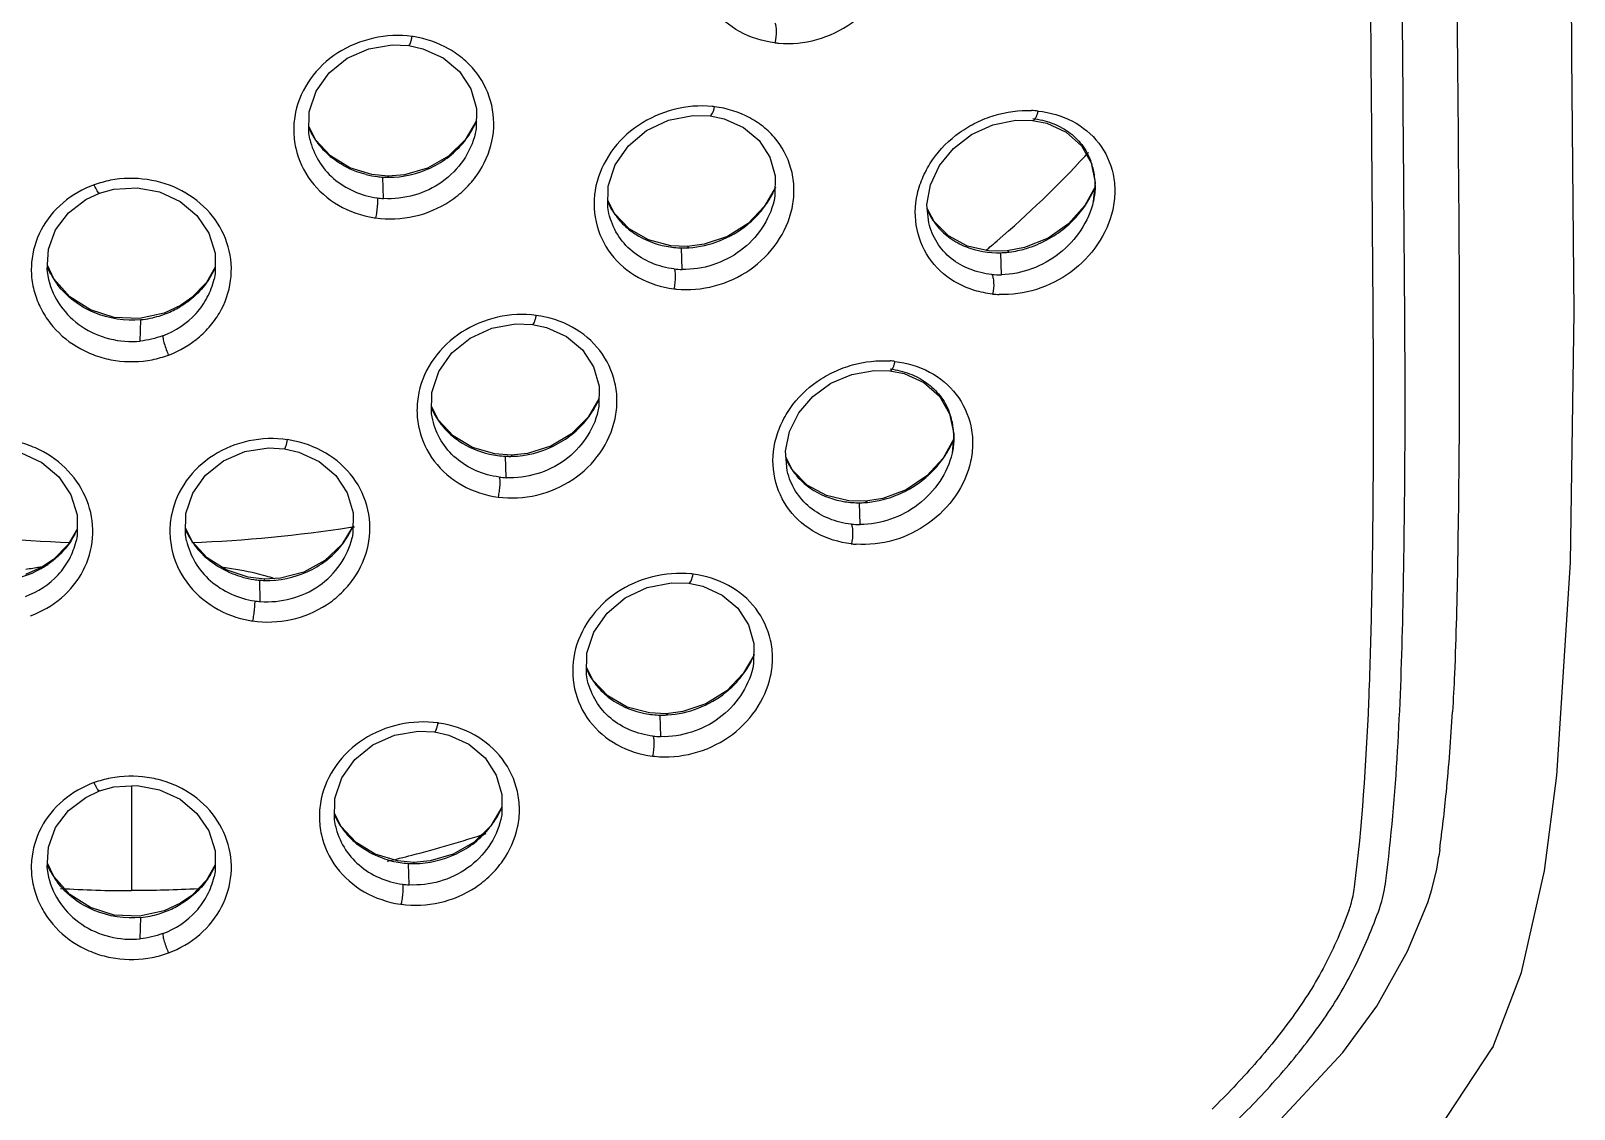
# Model space of a CAD drawing. Header units: millimetres. Extents: x 789 to 1209, y 393 to 987.
# Drawn here: x 957.42 to 980.43, y 874.67 to 890.75 of the extents above; entities that cross this region are included whole.
import ezdxf

# ---------------------------------------------------------------- set-up
doc = ezdxf.new("R2010")
doc.units = ezdxf.units.MM
doc.header["$LTSCALE"] = 0.1

msp = doc.modelspace()

# ---------------------------------------------------------------- linework, layer by layer
at = {"color": 7, "linetype": 'Continuous'}
for p, q in [((972.1055, 889.4141), (972.3523, 889.4111)), ((961.664, 889.1237), (961.5645, 889.3233)), ((964.0466, 889.222), (964.0458, 889.2184)), ((961.5787, 889.1328), (961.5792, 889.1309)), ((973.0844, 889.0346), (973.2285, 888.7766)), ((973.2285, 888.7766), (973.2864, 888.4843)), ((962.7452, 888.5814), (962.5029, 888.6039)), ((962.6774, 888.2466), (962.6685, 888.5655)), ((962.7555, 888.5629), (962.7452, 888.5814)), ((973.2864, 888.4843), (973.2611, 888.2019)), ((968.501, 888.2203), (968.5002, 888.2168)), ((973.2868, 888.4226), (973.135, 888.1432)), ((966.122, 888.0232), (966.0232, 888.2172)), ((966.0388, 888.0215), (966.0368, 888.0299)), ((970.8856, 887.9041), (970.7857, 888.0975)), ((973.2617, 888.2044), (973.2611, 888.2019)), ((967.2093, 887.5314), (966.9615, 887.5422)), ((967.4579, 887.5639), (967.2093, 887.5314)), ((967.2301, 887.5134), (967.2093, 887.5314)), ((967.1302, 887.1892), (967.1217, 887.511)), ((971.8902, 887.1107), (971.8823, 887.4393)), ((972.2362, 887.5145), (971.975, 887.4657)), ((972.0079, 887.4491), (971.975, 887.4657)), ((957.762, 887.0483), (957.6666, 887.2522)), ((960.1649, 887.2258), (960.0367, 886.997)), ((957.6823, 887.0492), (957.6842, 887.0413)), ((960.1504, 887.0444), (960.1511, 887.047)), ((959.6518, 886.6517), (959.4073, 886.5374)), ((959.6421, 886.6318), (959.6518, 886.6517)), ((959.4073, 886.5374), (959.04, 886.4579)), ((959.0504, 886.1218), (959.0599, 886.4404)), ((969.9925, 885.6855), (970.2265, 885.6795)), ((970.9654, 885.2982), (971.1161, 885.0368)), ((963.4953, 884.9433), (963.3956, 885.1411)), ((965.8762, 885.0826), (965.8754, 885.0791)), ((971.1161, 885.0368), (971.1791, 884.7408)), ((963.411, 884.9471), (963.4098, 884.9524)), ((971.1803, 884.6625), (971.021, 884.3769)), ((971.1791, 884.7408), (971.1548, 884.4486)), ((964.5798, 884.4222), (964.3354, 884.4397)), ((964.5063, 884.0847), (964.4976, 884.4045)), ((964.8242, 884.4467), (964.5798, 884.4222)), ((964.5944, 884.4038), (964.5798, 884.4222)), ((968.7775, 884.1968), (968.6786, 884.3891)), ((971.1552, 884.4505), (971.1548, 884.4486)), ((969.865, 883.7348), (969.6132, 883.739)), ((969.7833, 883.386), (969.7751, 883.7113)), ((970.12, 883.7758), (969.865, 883.7348)), ((969.8925, 883.7175), (969.865, 883.7348)), ((958.1072, 883.3194), (957.9747, 883.0884)), ((959.8244, 883.1363), (959.7261, 883.336)), ((962.2083, 883.1882), (962.2092, 883.1921)), ((957.9747, 883.0884), (957.7564, 882.8663)), ((958.0929, 883.1396), (958.0939, 883.1438)), ((959.7406, 883.1441), (959.7407, 883.1438)), ((957.584, 882.7509), (957.3373, 882.6433)), ((957.5712, 882.7293), (957.584, 882.7509)), ((957.7564, 882.8663), (957.584, 882.7509)), ((978.6933, 882.9148), (978.6923, 882.8579)), ((960.9014, 882.5724), (960.6609, 882.5999)), ((960.8406, 882.2392), (960.8314, 882.5577)), ((960.9074, 882.5538), (960.9014, 882.5724)), ((965.8043, 881.0602), (965.7055, 881.2542)), ((968.1837, 881.251), (968.1829, 881.2477)), ((965.721, 881.0587), (965.7191, 881.0668)), ((963.4908, 880.43), (963.5032, 880.4282)), ((966.8908, 880.5665), (966.6434, 880.578)), ((966.8123, 880.2245), (966.8039, 880.5464)), ((967.1388, 880.5982), (966.8908, 880.5665)), ((966.911, 880.5485), (966.8908, 880.5665)), ((958.9173, 879.4898), (958.9173, 877.9265)), ((980.1714, 879.6453), (980.1713, 879.6445)), ((962.0454, 878.8865), (961.9458, 879.0857)), ((961.9599, 878.8955), (961.9605, 878.8932)), ((964.4277, 878.9953), (964.4269, 878.9917)), ((957.7616, 878.1376), (957.6666, 878.3411)), ((963.1278, 878.3506), (962.8849, 878.3715)), ((963.058, 878.0148), (963.0491, 878.3341)), ((963.3707, 878.3712), (963.1278, 878.3506)), ((963.1393, 878.332), (963.1278, 878.3506)), ((978.3818, 878.2515), (978.4135, 878.4414)), ((978.4131, 878.4414), (978.4132, 878.4418)), ((957.6823, 878.1379), (957.6841, 878.13)), ((960.1649, 878.3145), (960.0366, 878.0858)), ((960.1504, 878.1331), (960.1511, 878.1357)), ((959.6518, 877.7405), (959.4071, 877.626)), ((959.6422, 877.7206), (959.6518, 877.7405)), ((962.9381, 877.726), (962.9254, 877.7279)), ((977.9465, 877.0247), (978.2464, 877.7526)), ((978.2471, 877.7522), (978.2471, 877.7523)), ((959.4071, 877.626), (959.0397, 877.5464)), ((959.0504, 877.2103), (959.0599, 877.529)), ((979.2174, 875.5944), (979.2166, 875.5926)), ((975.8513, 874.305), (976.9802, 875.5148))]:
    msp.add_line(p, q, dxfattribs=at)
msp.add_line((978.4251, 878.5431), (978.4135, 878.4414))
for points in [[(980.3938, 890.3753), (980.3544, 898.0944), (980.3728, 906.8695), (980.3698, 916.2033)], [(961.5797, 889.131), (961.5628, 889.2231), (961.5683, 889.5412), (961.6733, 889.8473), (961.8663, 890.1202), (962.1334, 890.3369), (962.4566, 890.4792), (962.8083, 890.5389), (963.0539, 890.5276)], [(963.0539, 890.5276), (963.2659, 890.4801), (963.5651, 890.3428), (963.8087, 890.1388), (963.9769, 889.8816), (964.062, 889.5899), (964.0589, 889.285), (964.0458, 889.2184)], [(980.1714, 879.6453), (980.3778, 882.8202), (980.4301, 886.5516), (980.3938, 890.3758)], [(964.0601, 889.3982), (963.8953, 889.1223), (963.645, 888.8774), (963.3345, 888.6999), (962.988, 888.6005), (962.7452, 888.5814)], [(966.0388, 888.0215), (966.0217, 888.1114), (966.0261, 888.4333), (966.1322, 888.747), (966.3282, 889.0302), (966.5995, 889.2595), (966.9283, 889.4147), (967.2879, 889.4857), (967.5462, 889.4792)], [(967.5461, 889.4792), (967.7568, 889.435), (968.0471, 889.305), (968.2794, 889.1107), (968.4379, 888.865), (968.5176, 888.5838), (968.5137, 888.2861), (968.5002, 888.2168)], [(970.8077, 887.8854), (970.7799, 888.154), (970.8321, 888.4525), (970.9688, 888.7385), (971.1771, 888.9948), (971.4469, 889.2024), (971.7628, 889.3452), (972.1055, 889.4141)], [(972.3523, 889.4111), (972.5678, 889.3687), (972.8584, 889.2371), (973.0844, 889.0346)], [(962.5029, 888.6039), (962.1731, 888.7065), (961.8858, 888.8837), (961.664, 889.1237)], [(957.6852, 887.0414), (957.6626, 887.1846), (957.6808, 887.4911), (957.7877, 887.7809), (957.9783, 888.0334), (958.2378, 888.2316), (958.4433, 888.3274)], [(958.4433, 888.3274), (958.6581, 888.3859), (959.0018, 888.4066), (959.3391, 888.3446), (959.6442, 888.2029), (959.8942, 887.9925), (960.0728, 887.7302), (960.1648, 887.4342), (960.165, 887.1249), (960.15, 887.0446)], [(968.5153, 888.4065), (968.3598, 888.1346), (968.1127, 887.8768), (967.8047, 887.6825), (967.4579, 887.5639)], [(966.9615, 887.5422), (966.6291, 887.6303), (966.3419, 887.7947), (966.122, 888.0232)], [(973.135, 888.1432), (972.8925, 887.8709), (972.5863, 887.6563), (972.2362, 887.5145)], [(971.975, 887.4657), (971.7189, 887.4642), (971.3845, 887.5374), (971.1001, 887.6886), (970.8856, 887.9041)], [(959.04, 886.4579), (958.6635, 886.4746), (958.3065, 886.587), (957.9987, 886.7833), (957.762, 887.0483)], [(960.0367, 886.997), (959.8209, 886.7703), (959.6518, 886.6517)], [(963.411, 884.9471), (963.3941, 885.037), (963.3987, 885.3572), (963.5039, 885.6669), (963.6981, 885.9444), (963.967, 886.1665), (964.2927, 886.3141), (964.6477, 886.3784), (964.8983, 886.369)], [(964.8983, 886.369), (965.1094, 886.323), (965.4052, 886.1888), (965.6444, 885.9888), (965.809, 885.7363), (965.892, 885.4488), (965.8886, 885.1467), (965.8754, 885.0791)], [(968.6971, 884.1854), (968.6706, 884.4783), (968.729, 884.7721), (968.8692, 885.0506), (969.0786, 885.2973), (969.3468, 885.4935), (969.658, 885.6255), (969.9925, 885.6855)], [(970.2265, 885.6795), (970.4386, 885.6363), (970.7327, 885.5031), (970.9654, 885.2982)], [(965.8899, 885.2625), (965.7287, 884.9879), (965.4796, 884.7378), (965.1703, 884.5537), (964.8242, 884.4467)], [(964.3354, 884.4397), (964.0043, 884.5361), (963.7167, 884.708), (963.4953, 884.9433)], [(956.3726, 884.4513), (956.5907, 884.5086), (956.9363, 884.5251), (957.2755, 884.4581), (957.5825, 884.3112), (957.8344, 884.0958), (958.0145, 883.8291), (958.1073, 883.5295), (958.1072, 883.2182), (958.0924, 883.1398)], [(959.7411, 883.1442), (959.7243, 883.2366), (959.7299, 883.5528), (959.834, 883.8557), (960.0254, 884.1245), (960.2904, 884.3365), (960.6114, 884.4742), (960.9606, 884.5296), (961.2023, 884.5163)], [(961.2023, 884.5163), (961.4151, 884.4671), (961.7173, 884.3269), (961.9646, 884.1193), (962.1363, 883.8583), (962.2237, 883.5634), (962.2218, 883.2567), (962.2083, 883.1881)], [(971.021, 884.3769), (970.7761, 884.1114), (970.4687, 883.9065), (970.12, 883.7758)], [(969.6132, 883.739), (969.2801, 883.8188), (968.9945, 883.9757), (968.7775, 884.1968)], [(962.2225, 883.3652), (962.0543, 883.0884), (961.8026, 882.8486), (961.4907, 882.6777), (961.1434, 882.586), (960.9014, 882.5724)], [(960.6609, 882.5999), (960.3324, 882.7091), (960.0459, 882.8918), (959.8244, 883.1363)], [(965.721, 881.0587), (965.7041, 881.1479), (965.7084, 881.4695), (965.8144, 881.7828), (966.0105, 882.0653), (966.2818, 882.2937), (966.6106, 882.4477), (966.97, 882.5177), (967.2276, 882.5105)], [(967.2276, 882.5105), (967.4381, 882.4659), (967.7288, 882.3352), (967.9617, 882.1402), (968.1207, 881.8939), (968.2003, 881.6124), (968.196, 881.3148), (968.1829, 881.2477)], [(968.1978, 881.4366), (968.0417, 881.1649), (967.7941, 880.9083), (967.4857, 880.7153), (967.1388, 880.5982)], [(966.6434, 880.578), (966.3114, 880.6666), (966.0243, 880.8314), (965.8043, 881.0602)], [(961.961, 878.8933), (961.9441, 878.985), (961.9496, 879.3035), (962.0549, 879.6103), (962.2484, 879.8841), (962.5161, 880.1018), (962.84, 880.245), (963.1925, 880.3055), (963.4392, 880.2944)], [(963.4392, 880.2944), (963.6508, 880.2471), (963.9491, 880.1106), (964.1916, 879.9075), (964.3588, 879.6516), (964.4432, 879.3612), (964.4399, 879.0575), (964.4269, 878.9917)], [(958.4431, 879.4157), (958.658, 879.4742), (959.0018, 879.4948), (959.3392, 879.4328), (959.6443, 879.2912), (959.8943, 879.0807), (960.0729, 878.8184), (960.1648, 878.5224), (960.1649, 878.2132), (960.15, 878.1333)], [(979.2166, 875.5927), (979.6434, 876.7096), (979.9879, 878.2236), (980.1713, 879.6445)], [(957.6851, 878.1301), (957.6626, 878.2732), (957.6808, 878.5796), (957.7877, 878.8693), (957.9782, 879.1216), (958.2376, 879.3198), (958.4431, 879.4157)], [(964.4411, 879.1725), (964.2774, 878.8975), (964.0273, 878.6516), (963.7171, 878.4725), (963.3707, 878.3712)], [(962.8849, 878.3715), (962.5546, 878.4723), (962.2672, 878.6479), (962.0454, 878.8865)], [(959.0397, 877.5464), (958.6631, 877.5633), (958.306, 877.6759), (957.9982, 877.8724), (957.7616, 878.1376)], [(978.2471, 877.7522), (978.3086, 877.9474), (978.3818, 878.2515)], [(960.0366, 878.0858), (959.821, 877.8591), (959.6519, 877.7405)], [(976.9803, 875.5148), (977.4865, 876.2062), (977.9465, 877.0247)], [(972.9149, 865.5412), (974.4568, 868.5653), (976.1604, 871.2951), (977.8444, 873.5147), (979.2174, 875.5944)]]:
    msp.add_lwpolyline(points, dxfattribs=at)
for centre, radius, start, end in [((962.8974, 889.17), 1.5056, 81.41173, 82.12023), ((968.6941, 892.0817), 1.5242, 263.14132, 265.28399), ((967.4218, 888.0661), 1.5617, 82.94777, 84.27138), ((962.8565, 889.9268), 1.3178, 332.96168, 336.68469), ((972.2749, 888.0164), 1.5433, 83.88675, 87.54205), ((962.6361, 889.776), 1.1743, 203.82744, 205.06077), ((962.6401, 889.7779), 1.1787, 205.06363, 209.86296), ((962.6418, 889.7789), 1.1807, 209.86217, 211.084), ((962.6415, 889.7787), 1.1803, 211.08434, 217.12673), ((962.8017, 889.9583), 1.3811, 322.9811, 325.08996), ((962.8115, 889.9515), 1.3691, 325.08512, 329.31178), ((962.8324, 889.9391), 1.3449, 329.31326, 332.96198), ((962.6448, 889.7825), 1.1853, 217.17835, 228.41469), ((962.8011, 889.9587), 1.3818, 321.52935, 322.98129), ((961.7845, 899.3777), 15.4638, 317.24615, 317.50784), ((962.6787, 889.8203), 1.2361, 228.40033, 231.42813), ((961.4579, 899.6959), 15.9196, 310.63958, 317.20315), ((972.2889, 888.4563), 0.9977, 18.18567, 20.61122), ((972.2523, 888.445), 1.0361, 7.22871, 18.14367), ((959.069, 886.3814), 2.1864, 102.24716, 108.82637), ((962.7526, 889.9434), 1.3805, 256.05184, 263.04543), ((962.7518, 889.937), 1.3741, 263.04892, 266.52536), ((962.7546, 889.9431), 1.3802, 266.42443, 267.61692), ((962.7544, 889.9379), 1.375, 267.61614, 270.02958), ((972.2425, 888.4437), 1.0459, 0.42087, 7.2311), ((962.7576, 889.53), 1.2858, 262.17181, 266.42379), ((967.1785, 888.9923), 1.4641, 326.99667, 330.01415), ((967.185, 888.9885), 1.4566, 330.01508, 331.61009), ((967.208, 888.9763), 1.4305, 331.60218, 334.86218), ((967.2466, 888.9581), 1.3879, 334.86615, 337.25085), ((971.8362, 889.0322), 1.5778, 324.90453, 329.06073), ((971.8467, 889.0258), 1.5655, 329.06459, 329.93072), ((971.8703, 889.0126), 1.5384, 329.91476, 335.95538), ((971.9025, 888.9976), 1.5029, 335.97562, 336.36313), ((971.9166, 888.9915), 1.4876, 336.36201, 337.39633), ((967.0546, 888.6608), 1.1332, 203.9615, 206.20271), ((967.0497, 888.6583), 1.1277, 206.19792, 211.97067), ((967.1755, 888.9955), 1.4684, 310.99083, 321.80892), ((967.1757, 888.9941), 1.4674, 321.84853, 326.99736), ((971.7513, 888.5056), 1.0579, 203.74683, 213.52786), ((971.8044, 889.0572), 1.6182, 312.56946, 322.50845), ((971.8304, 889.0362), 1.5848, 322.53904, 324.90699), ((962.777, 889.5001), 1.5578, 261.24133, 261.94611), ((967.1499, 889.0245), 1.5071, 309.06683, 311.00248), ((971.7064, 888.4767), 1.0044, 213.56877, 220.13221), ((967.1439, 888.8632), 1.3523, 259.33131, 269.05918), ((961.1532, 900.0437), 16.382, 310.14095, 310.65582), ((967.1477, 888.8939), 1.3829, 268.92326, 270.40333), ((967.1477, 888.8975), 1.3865, 270.40389, 273.38899), ((961.1122, 900.0923), 16.4455, 309.89461, 310.14115), ((971.8349, 888.8516), 1.4131, 271.9218, 273.60356), ((971.8325, 888.8863), 1.4479, 273.6105, 276.93578), ((971.8315, 888.9028), 1.4643, 276.89916, 281.97337), ((958.8128, 887.7269), 1.254, 203.34985, 211.36316), ((958.844, 887.7457), 1.2904, 211.35407, 217.2549), ((959.0353, 887.7148), 1.237, 329.29965, 332.07359), ((959.0424, 887.711), 1.229, 332.07412, 336.97804), ((967.1588, 888.4636), 1.2747, 263.39345, 268.71366), ((971.8614, 888.3736), 1.2631, 264.75557, 271.31035), ((967.1953, 888.4234), 1.533, 262.84538, 264.2134), ((958.9421, 887.8119), 1.3721, 295.94216, 300.68043), ((958.927, 887.8375), 1.4018, 300.67953, 301.48804), ((971.9186, 888.3234), 1.509, 263.83941, 267.63009), ((958.9146, 887.8799), 1.4457, 275.76222, 286.7404), ((958.9223, 887.8533), 1.418, 286.75162, 295.92914), ((958.7838, 887.8696), 2.0738, 282.39212, 289.36487), ((970.1233, 884.2799), 1.5499, 83.36181, 86.00262), ((964.6605, 885.7999), 1.3455, 333.2595, 336.78161), ((964.4625, 885.5956), 1.17, 203.87474, 205.4255), ((964.4602, 885.5945), 1.1674, 205.42217, 211.46592), ((964.597, 885.8358), 1.4185, 323.59444, 325.72119), ((964.6081, 885.8284), 1.4052, 325.71702, 329.39927), ((964.6317, 885.8144), 1.3777, 329.3982, 333.25841), ((970.1659, 884.6974), 1.0144, 19.17375, 21.0385), ((970.1387, 884.6884), 1.043, 7.74048, 19.14614), ((964.5955, 885.837), 1.4204, 321.94317, 323.59472), ((970.1378, 884.6883), 1.044, 1.28954, 7.74023), ((961.0269, 883.1491), 1.5188, 80.23433, 81.75263), ((969.785, 885.2486), 1.5166, 330.03536, 332.27617), ((969.8152, 885.233), 1.4825, 332.26801, 335.40544), ((969.8589, 885.2128), 1.4344, 335.41152, 337.36117), ((964.556, 885.7712), 1.3679, 257.42179, 267.55099), ((964.5592, 885.7847), 1.3814, 267.44339, 268.76803), ((964.5591, 885.7828), 1.3795, 268.76767, 271.4458), ((969.6755, 884.8169), 1.0948, 203.99466, 206.90987), ((969.667, 884.8125), 1.0853, 206.90392, 212.63754), ((969.7702, 885.2589), 1.5346, 312.32651, 322.7175), ((969.7718, 885.2565), 1.532, 322.75301, 327.79019), ((969.7766, 885.2535), 1.5263, 327.79055, 330.03572), ((964.5653, 885.3654), 1.2819, 262.69878, 267.36122), ((969.7439, 885.2873), 1.5733, 310.31531, 312.33783), ((969.7602, 885.053), 1.3417, 261.26204, 270.63519), ((969.7636, 885.1009), 1.3894, 270.4738, 272.07125), ((969.7632, 885.1112), 1.3998, 272.07313, 275.28239), ((969.7805, 884.6546), 1.2685, 264.06859, 270.12671), ((958.9181, 904.8626), 21.7641, 261.36778, 267.60282), ((957.0122, 883.8008), 1.2015, 328.46596, 336.42536), ((960.8231, 883.7971), 1.2011, 203.84648, 204.41885), ((960.8285, 883.7997), 1.207, 204.42272, 209.29349), ((960.8317, 883.8014), 1.2106, 209.29193, 210.8951), ((960.8321, 883.8017), 1.2112, 210.8957, 216.58465), ((958.9093, 904.9351), 21.8368, 272.39086, 278.62874), ((961.007, 883.9061), 1.3334, 324.3842, 329.02533), ((961.025, 883.8952), 1.3123, 329.02801, 332.6755), ((958.9394, 904.6975), 21.5974, 278.64422, 278.80608), ((961.0453, 883.8847), 1.2894, 332.6749, 336.57052), ((960.8374, 883.807), 1.2186, 216.6359, 227.5607), ((960.9986, 883.9119), 1.3436, 321.18922, 324.38905), ((969.8275, 884.6073), 1.519, 263.31217, 266.04522), ((956.8931, 883.9478), 1.3945, 274.52579, 299.10057), ((958.4017, 876.7058), 6.1022, 98.01336, 99.9783), ((958.5001, 876.0337), 6.7814, 97.86431, 98.04499), ((956.9314, 883.8761), 1.3132, 299.1574, 302.59011), ((956.933, 883.8736), 1.3103, 302.59025, 304.2999), ((960.8739, 883.8464), 1.2723, 227.54435, 230.80897), ((960.9448, 883.9561), 1.4029, 254.62736, 261.81615), ((960.9428, 883.9429), 1.3895, 261.82301, 265.4037), ((960.9419, 883.9337), 1.3803, 265.40632, 266.45014), ((960.9415, 883.9263), 1.3729, 266.44918, 268.56227), ((960.0859, 879.6637), 3.0708, 71.81251, 74.1376), ((960.1771, 879.9467), 2.7734, 71.49168, 71.77783), ((967.0964, 881.0974), 1.5631, 82.80542, 84.036), ((960.9422, 883.5262), 1.2909, 261.642, 265.48199), ((960.9504, 883.4733), 1.5398, 259.98839, 261.52879), ((966.8763, 882.0165), 1.4476, 329.94675, 331.41788), ((966.8991, 882.0043), 1.4218, 331.40971, 334.70975), ((966.9384, 881.9857), 1.3783, 334.71333, 337.23536), ((966.738, 881.6984), 1.1344, 203.99185, 206.12342), ((966.7334, 881.6961), 1.1293, 206.11879, 211.95987), ((966.866, 882.0243), 1.4606, 310.75, 321.64895), ((966.8668, 882.0223), 1.4588, 321.69025, 326.81254), ((966.8698, 882.0204), 1.4552, 326.81182, 329.94559), ((966.8394, 882.0546), 1.501, 308.88552, 310.7629), ((966.8294, 881.902), 1.3558, 259.16691, 268.91863), ((966.8332, 881.9316), 1.3853, 268.78675, 270.24826), ((966.8332, 881.9349), 1.3886, 270.24877, 273.19659), ((948.8599, 882.2821), 29.8047, 354.44352, 356.75474), ((966.844, 881.5014), 1.2772, 263.29523, 268.58061), ((966.8778, 881.4334), 1.5101, 262.75213, 264.04484), ((958.9234, 877.9927), 1.6446, 101.15909, 109.91519), ((955.4771, 881.6509), 23.1575, 352.28762, 354.41265), ((963.0098, 879.536), 1.1663, 203.83993, 205.23271), ((963.0131, 879.5376), 1.1701, 205.23529, 210.01732), ((963.1873, 879.7287), 1.3753, 325.20322, 329.27953), ((963.2091, 879.7157), 1.3499, 329.28032, 333.0106), ((963.2347, 879.7027), 1.3212, 333.01077, 336.67089), ((963.0144, 879.5383), 1.1715, 210.0168, 211.15276), ((963.0138, 879.5379), 1.1708, 211.1529, 217.27365), ((963.0163, 879.5412), 1.1748, 217.32546, 228.65649), ((963.1754, 879.7369), 1.3897, 321.59817, 323.08958), ((963.1767, 879.7359), 1.3882, 323.08933, 325.20792), ((963.0498, 879.5788), 1.2251, 228.64287, 231.61374), ((958.8249, 895.1183), 17.2008, 284.39584, 288.24413), ((958.8554, 895.0024), 17.0809, 283.12284, 284.39351), ((963.1258, 879.7094), 1.3774, 256.45735, 266.81011), ((963.1283, 879.7138), 1.3818, 266.71739, 267.95188), ((963.1281, 879.7097), 1.3777, 267.95123, 270.44877), ((958.813, 878.8159), 1.2542, 203.35604, 211.36744), ((958.8445, 878.8348), 1.291, 211.35824, 217.25634), ((959.035, 878.8038), 1.2374, 329.29432, 332.07715), ((959.0422, 878.7999), 1.2292, 332.07763, 336.96803), ((958.9215, 894.9914), 17.0625, 266.44136, 269.98656), ((963.1323, 879.2982), 1.2855, 262.30619, 266.68488), ((958.9221, 878.9417), 1.4178, 286.77506, 295.95045), ((958.9417, 878.9008), 1.3725, 295.96321, 300.69883), ((958.9263, 878.9267), 1.4026, 300.6987, 301.5047), ((978.2168, 877.7626), 0.0321, 334.62395, 340.9523), ((958.9145, 878.9678), 1.445, 275.76893, 286.76372), ((958.9144, 878.4992), 1.5978, 281.35141, 290.41394), ((978.9884, 875.7016), 0.2529, 330.10257, 334.47529)]:
    msp.add_arc(centre, radius, start, end, dxfattribs=at)
for points, knots in [([(978.6773, 915.7986), (978.67, 913.0574), (978.6503, 907.5757), (978.6308, 899.3519), (978.6738, 891.1321), (978.7397, 885.652), (978.6939, 882.9147)], [0, 0, 0, 0, 0.2500734, 0.5001038, 0.7502449, 1, 1, 1, 1]), ([(977.909, 885.7277), (977.9075, 886.2194), (977.9005, 887.2021), (977.8845, 889.1662), (977.8657, 891.6195), (977.8467, 894.5623), (977.8308, 898.4856), (977.8329, 903.3905), (977.8445, 907.3146), (977.8505, 909.277)], [0, 0, 0, 0, 0.0626367, 0.1252001, 0.2502178, 0.3751665, 0.5001, 0.750009, 1, 1, 1, 1]), ([(977.1563, 877.9832), (977.271, 878.8971), (977.3622, 880.2735), (977.4132, 882.1053), (977.433, 883.472), (977.4418, 884.8374), (977.4371, 886.202), (977.426, 887.5658), (977.4117, 889.3834), (977.3945, 891.6546), (977.3714, 895.2875), (977.3637, 898.012), (977.363, 899.8282)], [0, 0, 0, 0, 0.1264354, 0.1890586, 0.2515765, 0.3140579, 0.3764951, 0.4388996, 0.5012845, 0.6260072, 0.7506815, 1, 1, 1, 1]), ([(968.512, 890.5684), (968.3303, 890.592), (967.9754, 890.6982), (967.5531, 891.0537), (967.3248, 891.5507), (967.3269, 892.01), (967.4435, 892.3558), (967.6288, 892.6852), (967.9779, 893.027), (968.5083, 893.2711), (968.8979, 893.3084), (969.0873, 893.2945)], [0, 0, 0, 0, 0.1245336, 0.2450348, 0.3638326, 0.4844991, 0.5468193, 0.6103566, 0.7398783, 0.8710016, 1, 1, 1, 1]), ([(968.5693, 890.5627), (968.7583, 890.5462), (969.1485, 890.5865), (969.6767, 890.8372), (970.087, 891.2491), (970.2834, 891.6868), (970.3247, 892.0513), (970.2871, 892.4032), (970.0981, 892.8142), (969.6762, 893.1602), (969.3253, 893.2659), (969.1447, 893.2876)], [0, 0, 0, 0, 0.1292595, 0.2606404, 0.3910399, 0.5173918, 0.5788377, 0.6390319, 0.7569124, 0.8760957, 1, 1, 1, 1]), ([(968.5122, 890.8645), (968.5203, 890.8511), (968.5298, 890.8098), (968.5353, 890.7101), (968.5253, 890.6247), (968.5123, 890.567)], [0, 0, 0, 0, 0.155762, 0.4103145, 1, 1, 1, 1]), ([(963.1044, 890.6628), (962.9133, 890.6876), (962.52, 890.6687), (961.9792, 890.449), (961.5601, 890.0561), (961.3656, 889.6256), (961.3287, 889.2647), (961.3699, 888.9074), (961.5651, 888.4841), (961.9922, 888.1137), (962.3537, 887.9887), (962.5406, 887.9606)], [0, 0, 0, 0, 0.1299099, 0.2594871, 0.3858498, 0.5081137, 0.5684709, 0.628579, 0.749021, 0.8726342, 1, 1, 1, 1]), ([(962.5595, 887.9578), (962.75, 887.9305), (963.1443, 887.949), (963.5972, 888.1392), (963.8965, 888.3799), (964.1394, 888.664), (964.3317, 889.0904), (964.33, 889.6445), (964.134, 890.0605), (963.886, 890.3239), (963.5809, 890.5374), (963.3085, 890.6307), (963.1228, 890.6602)], [0, 0, 0, 0, 0.1298919, 0.2597681, 0.3241287, 0.3876063, 0.510824, 0.6306064, 0.7500681, 0.8111001, 0.873147, 1, 1, 1, 1]), ([(963.0539, 890.5276), (963.0587, 890.5269), (963.0706, 890.5426), (963.0805, 890.5694), (963.0938, 890.6129), (963.1009, 890.6453), (963.1044, 890.6628)], [0, 0, 0, 0, 0.0988803, 0.3182163, 0.6354764, 1, 1, 1, 1]), ([(967.5784, 889.62), (967.3881, 889.6378), (966.9965, 889.604), (966.4611, 889.3675), (966.0441, 888.9645), (965.8084, 888.4488), (965.8072, 887.8938), (966.0385, 887.3937), (966.4647, 887.036), (966.8223, 886.9236), (967.0062, 886.9006)], [0, 0, 0, 0, 0.1293816, 0.2602139, 0.3889947, 0.513472, 0.6338791, 0.7531211, 0.8745395, 1, 1, 1, 1]), ([(967.0425, 886.8965), (967.2326, 886.8778), (967.6247, 886.9124), (968.1578, 887.1564), (968.5707, 887.5656), (968.7671, 888.0027), (968.8073, 888.367), (968.7687, 888.7203), (968.6146, 889.0507), (968.368, 889.3059), (968.0658, 889.5089), (967.7967, 889.5926), (967.6142, 889.616)], [0, 0, 0, 0, 0.1294346, 0.2603854, 0.389891, 0.5152763, 0.5763951, 0.6364481, 0.7546198, 0.8145016, 0.8752924, 1, 1, 1, 1]), ([(967.5462, 889.4792), (967.5527, 889.4784), (967.57, 889.4907), (967.5934, 889.5371), (967.6068, 889.5823), (967.6142, 889.616)], [0, 0, 0, 0, 0.1246421, 0.3467358, 1, 1, 1, 1]), ([(971.7566, 886.8231), (971.6667, 886.8338), (971.4894, 886.8688), (971.1611, 887.0017), (970.8154, 887.2886), (970.5936, 887.7806), (970.6, 888.2371), (970.719, 888.5827), (970.9051, 888.9133), (971.1815, 889.1904), (971.513, 889.3867), (971.8671, 889.527), (972.1542, 889.5643), (972.3411, 889.5582)], [0, 0, 0, 0, 0.0620849, 0.1230298, 0.2416041, 0.3595932, 0.4810458, 0.5442363, 0.608728, 0.7398597, 0.8060739, 0.8718651, 1, 1, 1, 1]), ([(972.4393, 889.5509), (972.615, 889.5298), (972.9586, 889.4358), (973.3733, 889.0985), (973.5566, 888.6936), (973.591, 888.3445), (973.5472, 887.9797), (973.3486, 887.5418), (972.9439, 887.1258), (972.4265, 886.8625), (972.043, 886.8087), (971.8562, 886.8156)], [0, 0, 0, 0, 0.1218394, 0.2390632, 0.3562199, 0.4167487, 0.4789106, 0.6073091, 0.7393777, 0.8712972, 1, 1, 1, 1]), ([(972.3523, 889.4111), (972.3549, 889.4109), (972.367, 889.4114), (972.3775, 889.4194), (972.384, 889.4261)], [0, 0, 0, 0, 0.2135313, 1, 1, 1, 1]), ([(972.3588, 889.4391), (972.4546, 889.428), (972.6416, 889.3841), (972.895, 889.253), (973.0996, 889.0587), (973.1902, 888.8941), (973.2228, 888.8075)], [0, 0, 0, 0, 0.2573817, 0.5071809, 0.7530679, 1, 1, 1, 1]), ([(972.384, 889.4261), (972.3873, 889.4294), (972.4012, 889.4463), (972.411, 889.4662), (972.4176, 889.482)], [0, 0, 0, 0, 0.2126465, 1, 1, 1, 1]), ([(972.4176, 889.482), (972.4198, 889.4874), (972.4283, 889.5099), (972.4349, 889.533), (972.4391, 889.5507)], [0, 0, 0, 0, 0.2430307, 1, 1, 1, 1]), ([(964.0455, 889.2185), (964.0129, 889.0761), (963.8865, 888.7987), (963.5646, 888.4715), (963.1427, 888.2724), (962.8307, 888.237), (962.6774, 888.2467)], [0, 0, 0, 0, 0.2419416, 0.4913262, 0.7455105, 1, 1, 1, 1]), ([(961.5797, 889.131), (961.6053, 889.0195), (961.6927, 888.8012), (961.9228, 888.5308), (962.2287, 888.3395), (962.4628, 888.2726), (962.5829, 888.2561)], [0, 0, 0, 0, 0.243174, 0.4902929, 0.7423281, 1, 1, 1, 1]), ([(962.7555, 888.5629), (962.97, 888.563), (963.2968, 888.6391), (963.6638, 888.8637), (963.8169, 889.0161), (963.8829, 889.0991)], [0, 0, 0, 0, 0.5011341, 0.7522176, 1, 1, 1, 1]), ([(962.4199, 888.6036), (962.373, 888.6152), (962.1905, 888.6709), (962.0194, 888.7651), (961.9081, 888.8539)], [0, 0, 0, 0, 0.2532174, 1, 1, 1, 1]), ([(958.3634, 888.4508), (958.1955, 888.39), (957.8826, 888.2115), (957.5441, 887.7999), (957.4201, 887.3781), (957.4258, 887.0373), (957.4835, 886.786), (957.5908, 886.549), (957.793, 886.26), (958.0786, 886.032), (958.4107, 885.8892), (958.7674, 885.8036), (959.0491, 885.809), (959.2288, 885.8441)], [0, 0, 0, 0, 0.1269356, 0.2498664, 0.3700422, 0.4302211, 0.4907308, 0.5519483, 0.6139719, 0.7402182, 0.8047878, 0.8698493, 1, 1, 1, 1]), ([(958.4433, 888.3274), (958.4386, 888.3257), (958.4232, 888.3385), (958.4073, 888.3631), (958.3847, 888.4034), (958.3707, 888.4341), (958.3634, 888.4508)], [0, 0, 0, 0, 0.1000659, 0.3193227, 0.6363271, 1, 1, 1, 1]), ([(959.4714, 885.9131), (959.6397, 885.9759), (959.877, 886.1154), (960.1252, 886.3714), (960.3143, 886.6627), (960.44, 887.0821), (960.376, 887.6025), (960.1087, 888.0594), (959.6822, 888.3922), (959.1573, 888.5586), (958.785, 888.5524), (958.6052, 888.518)], [0, 0, 0, 0, 0.1277833, 0.1906199, 0.2525515, 0.3735887, 0.4934938, 0.6152151, 0.7406724, 0.8697088, 1, 1, 1, 1]), ([(973.2884, 888.4514), (973.2885, 888.4309), (973.2867, 888.348), (973.2751, 888.2653), (973.2615, 888.2044)], [0, 0, 0, 0, 0.2469664, 1, 1, 1, 1]), ([(962.5824, 888.2562), (962.5863, 888.242), (962.5878, 888.2013), (962.5848, 888.1302), (962.575, 888.0452), (962.5651, 887.986), (962.5595, 887.9578)], [0, 0, 0, 0, 0.1464311, 0.4013515, 0.7126065, 1, 1, 1, 1]), ([(967.0117, 887.1975), (966.8961, 887.2109), (966.6704, 887.2698), (966.3734, 887.4472), (966.1492, 887.7042), (966.0642, 887.9139), (966.0388, 888.0215)], [0, 0, 0, 0, 0.2576602, 0.5089379, 0.7552021, 1, 1, 1, 1]), ([(966.0931, 888.0612), (966.1357, 887.993), (966.2366, 887.8647), (966.4927, 887.658), (966.7305, 887.5656), (966.8932, 887.5347)], [0, 0, 0, 0, 0.2455864, 0.4938244, 1, 1, 1, 1]), ([(968.4999, 888.2168), (968.4333, 887.9251), (968.0577, 887.3808), (967.435, 887.1823), (967.1301, 887.1893)], [0, 0, 0, 0, 0.4952321, 1, 1, 1, 1]), ([(973.2609, 888.2019), (973.2268, 888.0512), (973.0939, 887.7592), (972.7703, 887.4079), (972.354, 887.1761), (972.0431, 887.1142), (971.8902, 887.1108)], [0, 0, 0, 0, 0.2478495, 0.5019813, 0.7545673, 1, 1, 1, 1]), ([(967.2301, 887.5134), (967.3865, 887.5227), (967.6993, 887.594), (967.9767, 887.7545), (968.0997, 887.8544)], [0, 0, 0, 0, 0.4971521, 1, 1, 1, 1]), ([(971.7453, 887.1158), (971.6354, 887.126), (971.42, 887.176), (971.1336, 887.3375), (970.915, 887.5802), (970.8327, 887.7815), (970.8077, 887.8854)], [0, 0, 0, 0, 0.2562413, 0.5057489, 0.7518341, 1, 1, 1, 1]), ([(970.9384, 887.8293), (970.9938, 887.7637), (971.1229, 887.646), (971.4331, 887.478), (971.7045, 887.434), (971.8824, 887.4396)], [0, 0, 0, 0, 0.2447245, 0.4922573, 1, 1, 1, 1]), ([(972.1358, 887.4704), (972.2053, 887.4851), (972.4829, 887.5643), (972.739, 887.7184), (972.8991, 887.8654)], [0, 0, 0, 0, 0.2462613, 1, 1, 1, 1]), ([(960.099, 887.0832), (960.0461, 886.9941), (959.9161, 886.827), (959.7492, 886.6972), (959.6592, 886.6421)], [0, 0, 0, 0, 0.4953113, 1, 1, 1, 1]), ([(967.0117, 887.1975), (967.0188, 887.184), (967.0262, 887.1429), (967.0285, 887.0719), (967.0219, 886.9871), (967.0123, 886.9285), (967.0062, 886.9006)], [0, 0, 0, 0, 0.1526607, 0.4067172, 0.7143222, 1, 1, 1, 1]), ([(971.7453, 887.1158), (971.7552, 887.103), (971.7691, 887.0624), (971.7801, 886.9634), (971.7717, 886.8785), (971.7586, 886.8216)], [0, 0, 0, 0, 0.1621162, 0.415717, 1, 1, 1, 1]), ([(957.6843, 887.0413), (957.717, 886.9016), (957.8421, 886.6297), (958.1653, 886.314), (958.5879, 886.1303), (958.8981, 886.1066), (959.0504, 886.1218)], [0, 0, 0, 0, 0.2410782, 0.4888255, 0.7429197, 1, 1, 1, 1]), ([(959.0599, 886.4404), (958.8259, 886.4171), (958.4594, 886.4732), (958.0517, 886.7069), (957.8862, 886.8734), (957.8169, 886.9645)], [0, 0, 0, 0, 0.5042089, 0.7544313, 1, 1, 1, 1]), ([(959.3847, 886.1999), (959.5716, 886.2701), (959.8329, 886.4414), (960.0602, 886.7666), (960.1288, 886.9507), (960.1505, 887.0444)], [0, 0, 0, 0, 0.5074297, 0.7557829, 1, 1, 1, 1]), ([(964.9559, 886.5048), (964.7644, 886.5305), (964.3683, 886.5097), (963.8249, 886.2841), (963.4021, 885.8862), (963.2045, 885.4513), (963.1667, 885.0872), (963.2077, 884.7286), (963.4043, 884.3052), (963.8359, 883.9398), (964.1991, 883.8212), (964.3862, 883.796)], [0, 0, 0, 0, 0.1295978, 0.2597134, 0.38705, 0.5101348, 0.5706686, 0.6307594, 0.7506378, 0.8733528, 1, 1, 1, 1]), ([(964.3862, 883.796), (964.5775, 883.7707), (964.9733, 883.7935), (965.5147, 884.0256), (965.9326, 884.4305), (966.1292, 884.8671), (966.1682, 885.2316), (966.128, 885.588), (965.9323, 886.0069), (965.5022, 886.3657), (965.1419, 886.4804), (964.9559, 886.5048)], [0, 0, 0, 0, 0.1297848, 0.2602055, 0.3884625, 0.5125692, 0.5733236, 0.6333142, 0.7522635, 0.8738213, 1, 1, 1, 1]), ([(964.8983, 886.369), (964.9038, 886.3683), (964.9181, 886.3824), (964.9299, 886.4109), (964.9447, 886.4542), (964.9522, 886.4871), (964.9559, 886.5048)], [0, 0, 0, 0, 0.1092007, 0.3293053, 0.6424697, 1, 1, 1, 1]), ([(959.385, 886.2), (959.384, 886.1858), (959.3912, 886.1461), (959.4092, 886.0775), (959.4372, 885.996), (959.4597, 885.9398), (959.4714, 885.9131)], [0, 0, 0, 0, 0.1421518, 0.396309, 0.7098553, 1, 1, 1, 1]), ([(969.6506, 883.0986), (969.4704, 883.1215), (969.1183, 883.2253), (968.6987, 883.5777), (968.4729, 884.0726), (968.4766, 884.5306), (968.5941, 884.8761), (968.7798, 885.2056), (969.0582, 885.4802), (969.3928, 885.6719), (969.752, 885.8066), (970.0427, 885.8374), (970.2313, 885.826)], [0, 0, 0, 0, 0.1238264, 0.2436184, 0.362066, 0.4829285, 0.5455202, 0.6093742, 0.739462, 0.8054485, 0.8712422, 1, 1, 1, 1]), ([(970.3024, 885.8194), (970.4812, 885.7967), (970.8297, 885.6968), (971.2481, 885.3525), (971.4348, 884.9441), (971.4708, 884.5935), (971.4288, 884.2294), (971.2316, 883.7921), (970.8235, 883.379), (970.2988, 883.1242), (969.9112, 883.0796), (969.7228, 883.0919)], [0, 0, 0, 0, 0.1232544, 0.2417678, 0.3593355, 0.4196052, 0.4812531, 0.6082401, 0.7392206, 0.8708449, 1, 1, 1, 1]), ([(970.2265, 885.6795), (970.2287, 885.6792), (970.24, 885.6799), (970.2492, 885.6881), (970.2549, 885.6948)], [0, 0, 0, 0, 0.2055037, 1, 1, 1, 1]), ([(970.2329, 885.7066), (970.3306, 885.6944), (970.521, 885.6478), (970.7783, 885.5124), (970.9863, 885.3151), (971.0791, 885.1488), (971.1127, 885.0615)], [0, 0, 0, 0, 0.2581018, 0.5087452, 0.7546967, 1, 1, 1, 1]), ([(970.2549, 885.6948), (970.2578, 885.6981), (970.2702, 885.715), (970.279, 885.7343), (970.285, 885.7497)], [0, 0, 0, 0, 0.2101753, 1, 1, 1, 1]), ([(970.285, 885.7497), (970.287, 885.755), (970.295, 885.7772), (970.3012, 885.8), (970.3052, 885.8174)], [0, 0, 0, 0, 0.2418005, 1, 1, 1, 1]), ([(977.6222, 878.0752), (977.7039, 878.7191), (977.8129, 880.0026), (977.8694, 881.6059), (977.8925, 882.8779), (977.9083, 884.1449), (977.911, 885.0948), (977.909, 885.7277)], [0, 0, 0, 0, 0.2541416, 0.503869, 0.6280946, 0.7522149, 1, 1, 1, 1]), ([(965.8751, 885.0791), (965.8093, 884.7918), (965.4336, 884.252), (964.8097, 884.0707), (964.5062, 884.0848)], [0, 0, 0, 0, 0.492413, 1, 1, 1, 1]), ([(964.4019, 884.0939), (964.2836, 884.1092), (964.0527, 884.1727), (963.7505, 884.3584), (963.523, 884.6231), (963.4365, 884.8374), (963.411, 884.9471)], [0, 0, 0, 0, 0.2579589, 0.5099874, 0.7564874, 1, 1, 1, 1]), ([(963.4644, 884.9851), (963.5065, 884.9163), (963.6063, 884.7861), (963.8593, 884.5732), (964.0952, 884.4731), (964.2577, 884.4366)], [0, 0, 0, 0, 0.2452296, 0.4936774, 1, 1, 1, 1]), ([(964.5944, 884.4038), (964.8083, 884.4092), (965.1326, 884.4925), (965.496, 884.7231), (965.6482, 884.8774), (965.7139, 884.9613)], [0, 0, 0, 0, 0.4995791, 0.7511369, 1, 1, 1, 1]), ([(957.4158, 882.0279), (957.5828, 882.088), (957.8943, 882.2667), (958.2267, 882.6807), (958.3738, 883.183), (958.3084, 883.7019), (958.0427, 884.16), (957.6919, 884.4415), (957.3612, 884.5854), (957.0072, 884.6759), (956.7266, 884.676), (956.5472, 884.6443)], [0, 0, 0, 0, 0.1268179, 0.2499895, 0.370494, 0.4906696, 0.613289, 0.7397575, 0.8045554, 0.869841, 1, 1, 1, 1]), ([(961.2458, 884.651), (961.0559, 884.6793), (960.6644, 884.6655), (960.1267, 884.4507), (959.71, 884.0635), (959.5187, 883.6368), (959.482, 883.2789), (959.5232, 882.9225), (959.7163, 882.4986), (960.1382, 882.1222), (960.4972, 881.9896), (960.6834, 881.9569)], [0, 0, 0, 0, 0.1300288, 0.2590278, 0.3844511, 0.5059969, 0.5662124, 0.6264043, 0.74746, 0.8719434, 1, 1, 1, 1]), ([(960.7242, 881.9503), (960.914, 881.9221), (961.3058, 881.9372), (961.757, 882.1226), (962.0542, 882.3597), (962.2949, 882.6401), (962.4849, 883.063), (962.4824, 883.6138), (962.2504, 884.1149), (961.8287, 884.4854), (961.471, 884.6134), (961.2855, 884.6448)], [0, 0, 0, 0, 0.1301182, 0.259528, 0.323488, 0.3865195, 0.5090375, 0.6287862, 0.748915, 0.8723539, 1, 1, 1, 1]), ([(961.2023, 884.5163), (961.2065, 884.5157), (961.2155, 884.5332), (961.2241, 884.5578), (961.2358, 884.6018), (961.2424, 884.6336), (961.2458, 884.651)], [0, 0, 0, 0, 0.089129, 0.3079437, 0.6290214, 1, 1, 1, 1]), ([(971.1815, 884.7118), (971.182, 884.6901), (971.1812, 884.6025), (971.1694, 884.5149), (971.155, 884.4505)], [0, 0, 0, 0, 0.2472444, 1, 1, 1, 1]), ([(971.1546, 884.4486), (971.121, 884.3002), (970.9899, 884.0121), (970.6669, 883.6664), (970.2486, 883.4421), (969.9367, 883.3864), (969.7833, 883.3861)], [0, 0, 0, 0, 0.2458078, 0.4987408, 0.7520496, 1, 1, 1, 1]), ([(964.4019, 884.0939), (964.4072, 884.08), (964.4111, 884.0391), (964.4103, 883.968), (964.4018, 883.883), (964.3921, 883.8241), (964.3862, 883.796)], [0, 0, 0, 0, 0.1486677, 0.4032579, 0.7131951, 1, 1, 1, 1]), ([(969.649, 883.3929), (969.5367, 883.4047), (969.317, 883.4586), (969.0265, 883.6271), (968.8058, 883.8756), (968.7224, 884.0801), (968.6971, 884.1854)], [0, 0, 0, 0, 0.2570347, 0.5074034, 0.7535244, 1, 1, 1, 1]), ([(968.7531, 884.2272), (968.796, 884.1601), (968.8979, 884.0345), (969.1561, 883.836), (969.3943, 883.7524), (969.556, 883.7273)], [0, 0, 0, 0, 0.2461365, 0.4941761, 1, 1, 1, 1]), ([(969.8925, 883.7175), (970.0495, 883.732), (970.3632, 883.8141), (970.6392, 883.9835), (970.7618, 884.0876)], [0, 0, 0, 0, 0.494877, 1, 1, 1, 1]), ([(969.649, 883.3929), (969.6578, 883.3798), (969.6689, 883.3387), (969.6762, 883.2393), (969.6667, 883.1541), (969.6536, 883.0967)], [0, 0, 0, 0, 0.1578219, 0.4118868, 1, 1, 1, 1]), ([(958.0363, 883.1724), (958.0134, 883.1352), (957.9132, 882.9897), (957.7814, 882.8663), (957.6717, 882.7914)], [0, 0, 0, 0, 0.2475077, 1, 1, 1, 1]), ([(960.8406, 882.2393), (960.9934, 882.2272), (961.3049, 882.2574), (961.7282, 882.4492), (962.0503, 882.7725), (962.1757, 883.0474), (962.2083, 883.1882)], [0, 0, 0, 0, 0.2553931, 0.5100386, 0.7592563, 1, 1, 1, 1]), ([(957.3376, 882.3143), (957.5212, 882.3812), (957.7774, 882.5486), (958.0036, 882.8656), (958.0712, 883.0471), (958.0924, 883.1397)], [0, 0, 0, 0, 0.5057768, 0.7542269, 1, 1, 1, 1]), ([(959.7412, 883.1439), (959.767, 883.0309), (959.8553, 882.8093), (960.0875, 882.5339), (960.3965, 882.3372), (960.6334, 882.2668), (960.755, 882.249)], [0, 0, 0, 0, 0.2427517, 0.4901838, 0.7426461, 1, 1, 1, 1]), ([(960.9074, 882.5538), (961.123, 882.5484), (961.4531, 882.6172), (961.8247, 882.8364), (961.9792, 882.9874), (962.0456, 883.0699)], [0, 0, 0, 0, 0.5026109, 0.7532331, 1, 1, 1, 1]), ([(960.5728, 882.603), (960.5267, 882.6157), (960.3471, 882.6749), (960.1794, 882.771), (960.07, 882.8603)], [0, 0, 0, 0, 0.2527963, 1, 1, 1, 1]), ([(960.9252, 882.6175), (960.8767, 882.6313), (960.6672, 882.6859), (960.4536, 882.7242), (960.2893, 882.7475)], [0, 0, 0, 0, 0.2329557, 1, 1, 1, 1]), ([(978.6931, 882.8577), (978.6834, 882.2913), (978.6653, 881.5367), (978.6277, 880.7828), (978.6168, 880.5948)], [0, 0, 0, 0, 0.7504812, 1, 1, 1, 1]), ([(967.2613, 882.6506), (967.071, 882.6704), (966.6784, 882.6391), (966.1421, 882.404), (965.7243, 882.0017), (965.4888, 881.486), (965.4883, 880.931), (965.7197, 880.4307), (966.1457, 880.0718), (966.5037, 879.9586), (966.6878, 879.9353)], [0, 0, 0, 0, 0.1294638, 0.2603064, 0.3889729, 0.5132959, 0.6336212, 0.7528917, 0.874411, 1, 1, 1, 1]), ([(966.7216, 879.9314), (966.9117, 879.9118), (967.3042, 879.9449), (967.8382, 880.187), (968.2518, 880.5951), (968.4481, 881.0316), (968.488, 881.3953), (968.4489, 881.7484), (968.2568, 882.1619), (967.832, 882.5133), (967.4775, 882.6235), (967.2946, 882.6468)], [0, 0, 0, 0, 0.1296137, 0.2606767, 0.3901605, 0.5154163, 0.5764726, 0.6364932, 0.7547504, 0.8749972, 1, 1, 1, 1]), ([(967.2276, 882.5105), (967.234, 882.5097), (967.251, 882.5221), (967.2739, 882.5682), (967.2872, 882.6132), (967.2946, 882.6468)], [0, 0, 0, 0, 0.1230664, 0.3448507, 1, 1, 1, 1]), ([(960.7546, 882.249), (960.7569, 882.2347), (960.7561, 882.1943), (960.7508, 882.1232), (960.7397, 882.038), (960.7297, 881.9786), (960.7242, 881.9503)], [0, 0, 0, 0, 0.1446839, 0.3999881, 0.7123292, 1, 1, 1, 1]), ([(965.7753, 881.0983), (965.8178, 881.0302), (965.9186, 880.9019), (966.1742, 880.695), (966.4117, 880.6021), (966.5742, 880.5708)], [0, 0, 0, 0, 0.2454958, 0.4937259, 1, 1, 1, 1]), ([(968.1826, 881.2477), (968.1162, 880.9566), (967.7399, 880.4132), (967.1172, 880.2169), (966.8123, 880.2246)], [0, 0, 0, 0, 0.4946901, 1, 1, 1, 1]), ([(966.6944, 880.233), (966.5787, 880.2467), (966.3527, 880.3059), (966.0557, 880.4839), (965.8314, 880.7413), (965.7463, 880.9511), (965.721, 881.0587)], [0, 0, 0, 0, 0.2577821, 0.5091439, 0.75539, 1, 1, 1, 1]), ([(966.911, 880.5485), (967.0674, 880.5572), (967.3804, 880.6274), (967.6584, 880.7869), (967.7817, 880.8863)], [0, 0, 0, 0, 0.4973477, 1, 1, 1, 1]), ([(963.4915, 880.4294), (963.3004, 880.4557), (962.9058, 880.4372), (962.3641, 880.2158), (961.9437, 879.8217), (961.7486, 879.3899), (961.7117, 879.0281), (961.753, 878.6705), (961.9489, 878.2471), (962.3775, 877.8781), (962.7395, 877.7549), (962.9264, 877.7274)], [0, 0, 0, 0, 0.1298611, 0.2596107, 0.386215, 0.5086639, 0.5690552, 0.629151, 0.7494386, 0.8728129, 1, 1, 1, 1]), ([(962.9392, 877.7255), (963.13, 877.6988), (963.5248, 877.7184), (963.9782, 877.9096), (964.2781, 878.1512), (964.5214, 878.4359), (964.6766, 878.7815), (964.7142, 879.1437), (964.6736, 879.4994), (964.4778, 879.9184), (964.0496, 880.2808), (963.6899, 880.4005), (963.5039, 880.4277)], [0, 0, 0, 0, 0.1299017, 0.2599523, 0.3244297, 0.388013, 0.5113516, 0.57187, 0.631782, 0.7510413, 0.8732646, 1, 1, 1, 1]), ([(963.4392, 880.2944), (963.4441, 880.2937), (963.4567, 880.3089), (963.467, 880.3361), (963.4807, 880.3795), (963.4879, 880.4119), (963.4915, 880.4294)], [0, 0, 0, 0, 0.1013207, 0.3207658, 0.6370317, 1, 1, 1, 1]), ([(966.6944, 880.233), (966.7014, 880.2194), (966.7085, 880.1782), (966.7105, 880.107), (966.7037, 880.022), (966.6939, 879.9633), (966.6878, 879.9353)], [0, 0, 0, 0, 0.1523394, 0.4066271, 0.7145293, 1, 1, 1, 1]), ([(958.3632, 879.539), (958.195, 879.4786), (957.8817, 879.3003), (957.5438, 878.888), (957.4199, 878.4663), (957.4255, 878.1254), (957.4832, 877.874), (957.5904, 877.6369), (957.7926, 877.3477), (958.0783, 877.1196), (958.4105, 876.9767), (958.7673, 876.8908), (959.0492, 876.8968), (959.2289, 876.9326)], [0, 0, 0, 0, 0.1269371, 0.2498545, 0.3700113, 0.4301826, 0.490688, 0.551906, 0.6139351, 0.7401989, 0.8047782, 0.8698501, 1, 1, 1, 1]), ([(958.4431, 879.4157), (958.4384, 879.414), (958.4229, 879.4267), (958.4071, 879.4513), (958.3845, 879.4916), (958.3705, 879.5223), (958.3632, 879.539)], [0, 0, 0, 0, 0.1001313, 0.3193823, 0.6363567, 1, 1, 1, 1]), ([(959.4717, 877.0017), (959.6403, 877.0639), (959.9541, 877.2469), (960.2899, 877.6652), (960.44, 878.1707), (960.376, 878.6913), (960.1089, 879.1481), (959.7554, 879.4247), (959.423, 879.5629), (959.0664, 879.6469), (958.7849, 879.6414), (958.6051, 879.6062)], [0, 0, 0, 0, 0.1278217, 0.2520436, 0.3730868, 0.4929919, 0.6147128, 0.7401771, 0.8046159, 0.8696954, 1, 1, 1, 1]), ([(961.961, 878.8932), (961.9866, 878.7822), (962.0736, 878.5649), (962.303, 878.2961), (962.6079, 878.1064), (962.841, 878.0404), (962.9606, 878.0243)], [0, 0, 0, 0, 0.2433012, 0.4903367, 0.742238, 1, 1, 1, 1]), ([(964.4267, 878.9918), (964.3613, 878.7067), (963.9848, 878.1695), (963.3606, 877.9973), (963.058, 878.0149)], [0, 0, 0, 0, 0.49101, 1, 1, 1, 1]), ([(963.1393, 878.332), (963.3536, 878.3337), (963.6797, 878.4118), (964.0457, 878.6378), (964.1986, 878.7905), (964.2645, 878.8736)], [0, 0, 0, 0, 0.5008264, 0.7520433, 1, 1, 1, 1]), ([(962.8033, 878.3703), (962.7562, 878.3817), (962.5729, 878.4363), (962.4009, 878.5299), (962.289, 878.6185)], [0, 0, 0, 0, 0.2533674, 1, 1, 1, 1]), ([(957.6842, 878.13), (957.717, 877.9903), (957.8421, 877.7184), (958.1653, 877.4026), (958.5878, 877.2189), (958.8981, 877.1952), (959.0504, 877.2103)], [0, 0, 0, 0, 0.2410564, 0.4888175, 0.7429233, 1, 1, 1, 1]), ([(959.3848, 877.2885), (959.5718, 877.3588), (959.833, 877.5302), (960.0602, 877.8554), (960.1288, 878.0395), (960.1505, 878.1331)], [0, 0, 0, 0, 0.5074614, 0.7558139, 1, 1, 1, 1]), ([(960.0989, 878.1719), (960.046, 878.0828), (959.9161, 877.9158), (959.7492, 877.786), (959.6592, 877.7309)], [0, 0, 0, 0, 0.4952948, 1, 1, 1, 1]), ([(959.0599, 877.529), (958.8259, 877.5056), (958.4594, 877.5619), (958.0517, 877.7956), (957.8862, 877.9621), (957.8169, 878.0533)], [0, 0, 0, 0, 0.5041829, 0.7544195, 1, 1, 1, 1]), ([(962.9602, 878.0243), (962.9645, 878.0102), (962.9667, 877.9693), (962.9643, 877.8981), (962.9548, 877.8129), (962.9449, 877.7538), (962.9392, 877.7255)], [0, 0, 0, 0, 0.1470452, 0.4020203, 0.7130007, 1, 1, 1, 1]), ([(977.072, 877.6304), (977.0819, 877.6594), (977.1186, 877.7748), (977.1443, 877.8937), (977.1568, 877.9832)], [0, 0, 0, 0, 0.253106, 1, 1, 1, 1]), ([(977.5123, 877.6133), (977.5254, 877.6513), (977.5732, 877.8023), (977.6065, 877.958), (977.6222, 878.0752)], [0, 0, 0, 0, 0.2533612, 1, 1, 1, 1]), ([(977.072, 877.6309), (976.9665, 877.3535), (976.7336, 876.8002), (976.2463, 876.0365), (975.6711, 875.3287), (975.2502, 874.887), (975.0332, 874.6721)], [0, 0, 0, 0, 0.2457305, 0.49527, 0.747138, 1, 1, 1, 1]), ([(975.3363, 874.4387), (975.5715, 874.6664), (975.9117, 875.021), (976.3334, 875.5205), (976.6297, 875.9085), (976.8999, 876.3122), (977.213, 876.8724), (977.4002, 877.3153), (977.5112, 877.614)], [0, 0, 0, 0, 0.25289, 0.3790235, 0.5047817, 0.6297648, 0.7538776, 1, 1, 1, 1]), ([(959.3851, 877.2886), (959.3841, 877.2744), (959.3914, 877.2347), (959.4094, 877.1661), (959.4375, 877.0846), (959.46, 877.0284), (959.4717, 877.0017)], [0, 0, 0, 0, 0.142132, 0.3963188, 0.7098929, 1, 1, 1, 1])]:
    msp.add_open_spline(points, degree=3, knots=knots, dxfattribs=at)
for points in [[(959.385, 886.2), (959.2777, 886.1598), (959.1642, 886.1339), (959.0502, 886.1228)], [(959.9146, 877.9563), (959.5826, 877.937), (959.25, 877.9288), (958.9175, 877.9289)], [(959.3851, 877.2886), (959.2778, 877.2484), (959.1643, 877.2224), (959.0502, 877.2113)]]:
    msp.add_open_spline(points, degree=3, dxfattribs=at)

doc.saveas('drawing.dxf')
